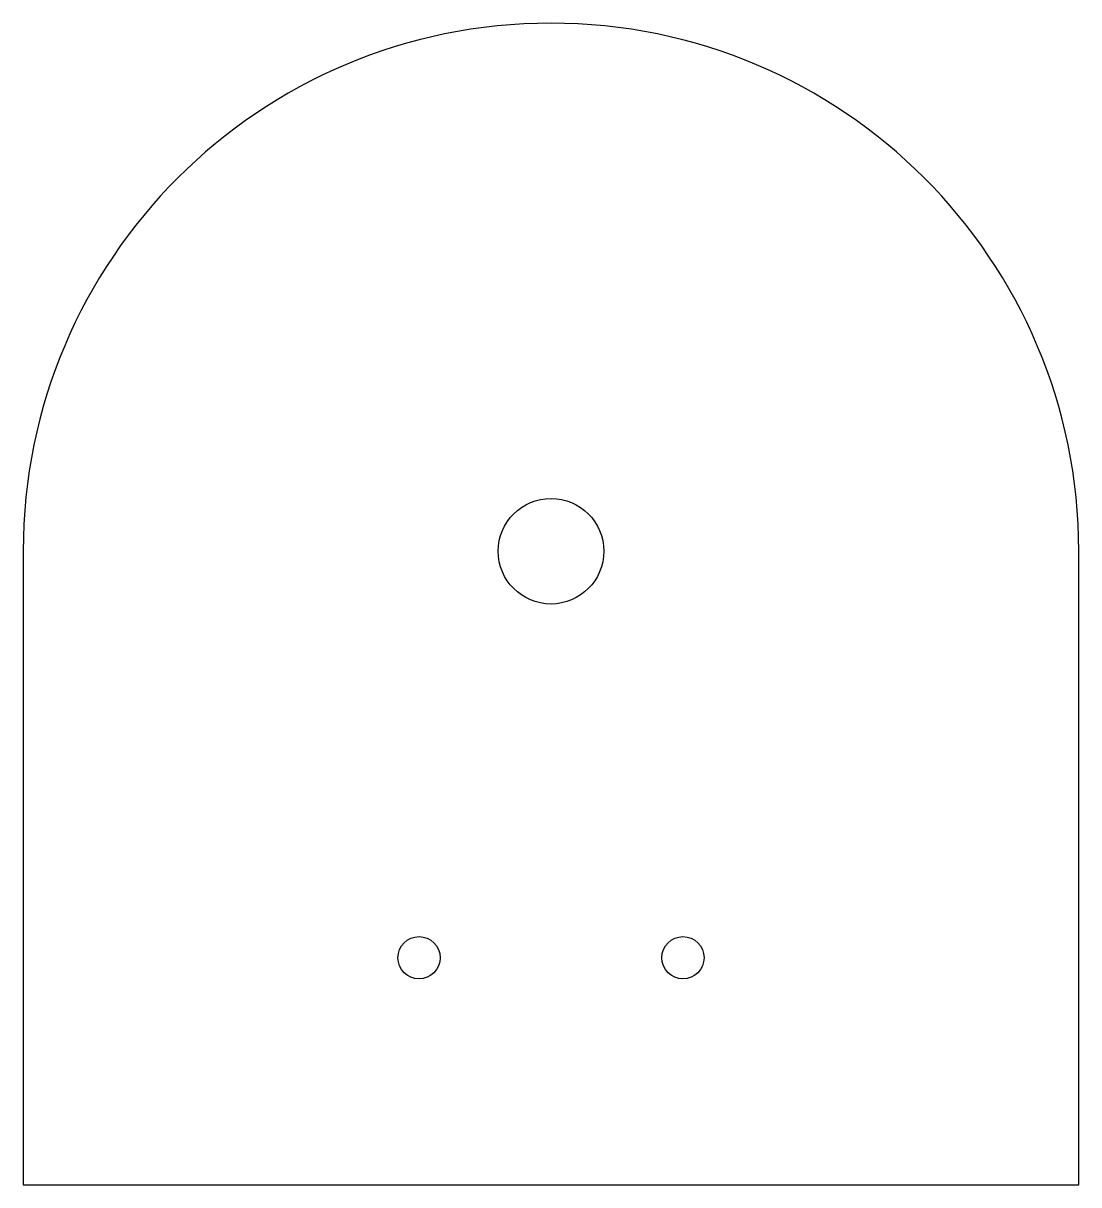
# Model space of a CAD drawing. Extents: x -50 to 50, y -60 to 50.
import ezdxf

# ---------------------------------------------------------------- set-up
doc = ezdxf.new("R2010")
doc.units = 0
doc.layers.get('0').update_dxf_attribs({"linetype": 'CONTINUOUS'})

msp = doc.modelspace()

# ---------------------------------------------------------------- linework, layer by layer
at = {"color": 7, "linetype": 'CONTINUOUS'}
for p, q in [((-50, 0), (-50, -60)), ((50, -60), (50, 0)), ((-50, -60), (50, -60))]:
    msp.add_line(p, q, dxfattribs=at)
for centre, radius in [((0, 0), 5), ((-12.5, -38.5), 2), ((12.5, -38.5), 2)]:
    msp.add_circle(centre, radius, dxfattribs=at)
msp.add_arc((0, 0), 50, 0, 180, dxfattribs=at)

doc.saveas('drawing.dxf')
